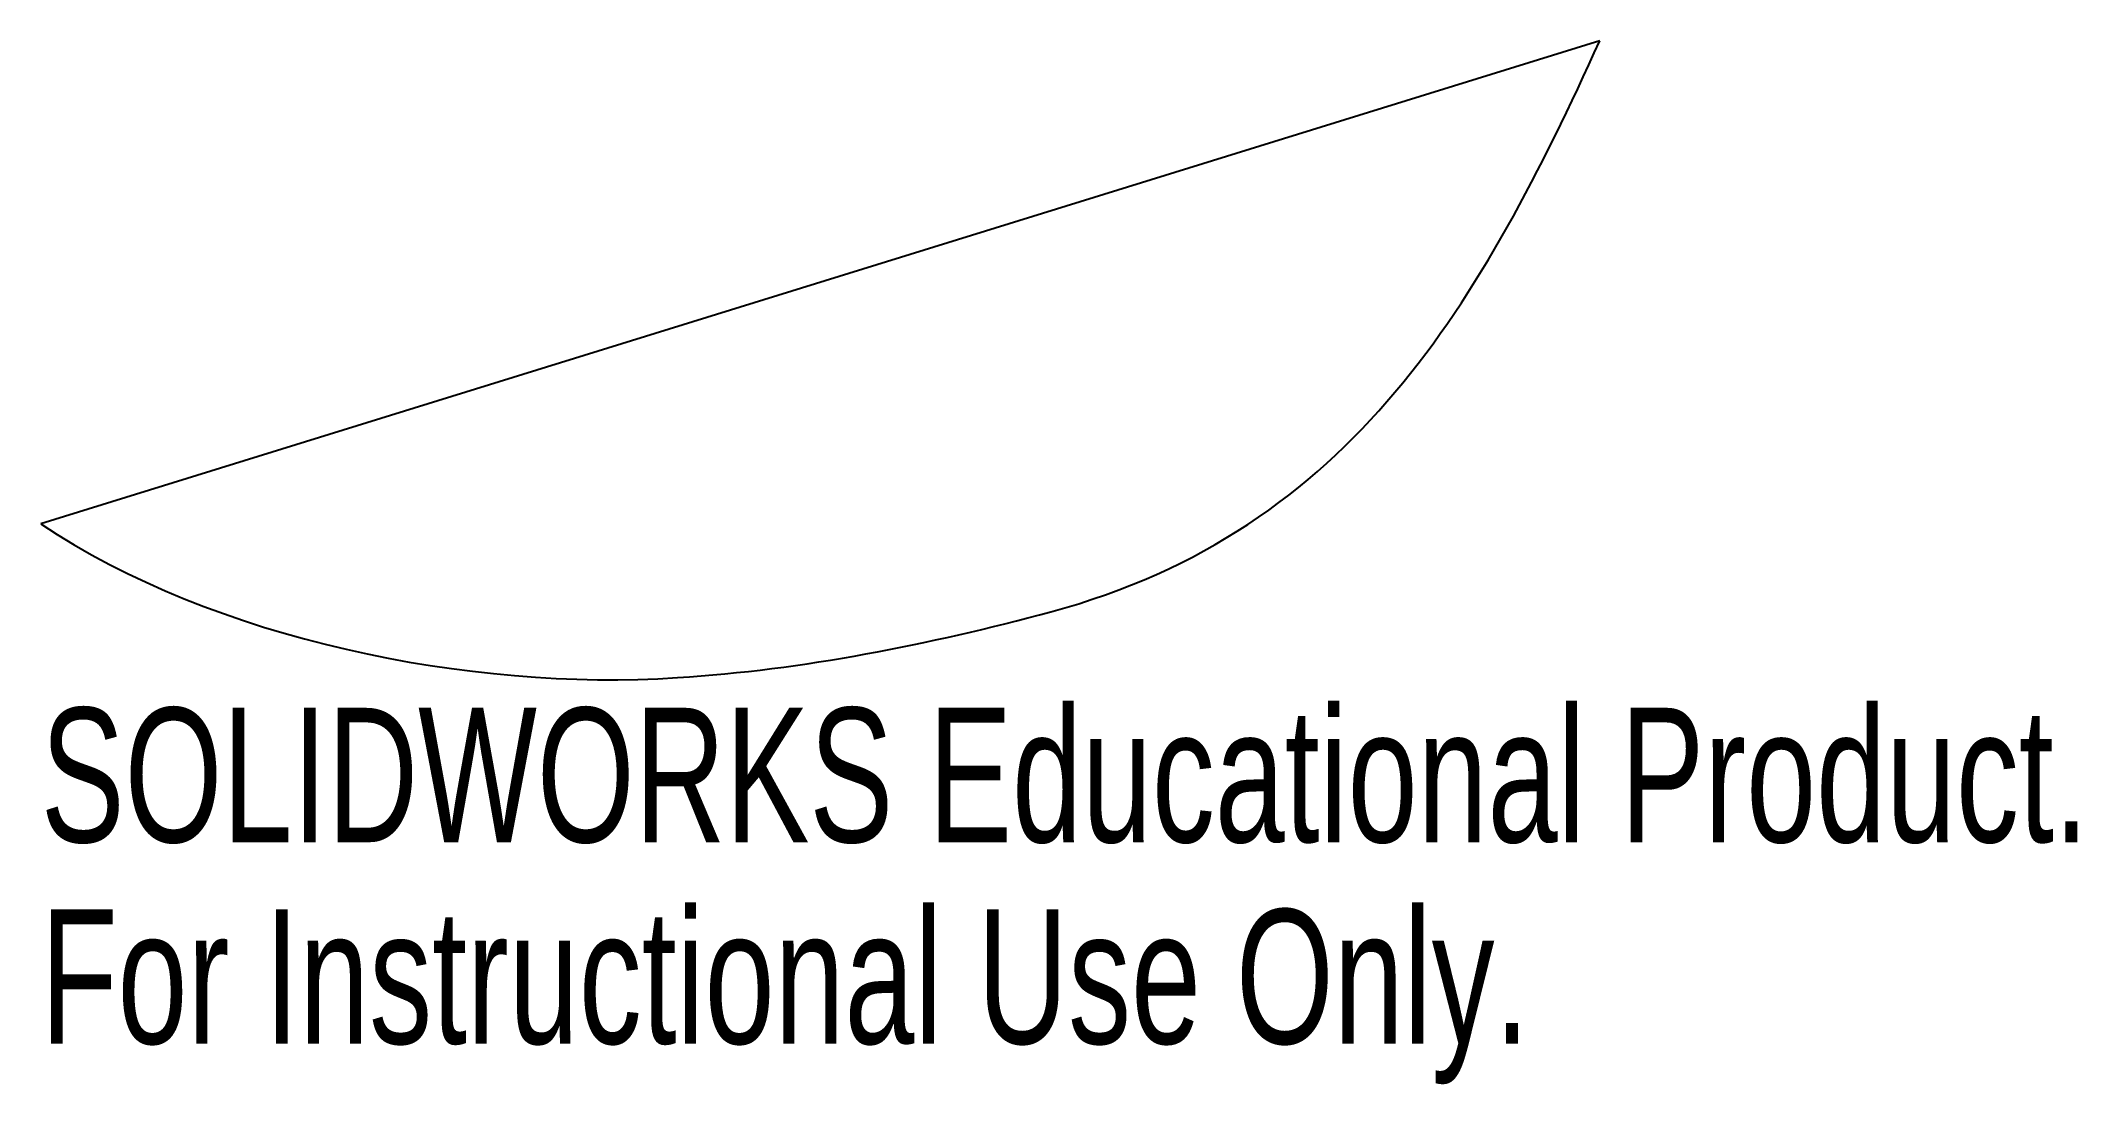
# Model space of a CAD drawing. Header units: inches. Extents: x 9.08 to 11.97, y -0.79 to 0.68.
import ezdxf

# ---------------------------------------------------------------- set-up
doc = ezdxf.new("R2010")
doc.units = ezdxf.units.IN
doc.header["$MEASUREMENT"] = 0
doc.styles.add('SLDTEXTSTYLE0', font='TXT', dxfattribs={"width": 0.7})

msp = doc.modelspace()

# ---------------------------------------------------------------- linework, layer by layer
at = {"color": 7, "linetype": 'Continuous', "lineweight": 25}
msp.add_line((11.2902, 0.6843), (9.0819, 0), dxfattribs=at)
msp.add_open_spline([(9.0819, 0), (9.328, -0.1641), (9.6887, -0.2368), (9.9839, -0.2177), (10.1625, -0.2062), (10.3398, -0.1709), (10.5126, -0.1244), (10.9415, -0.0089), (11.1243, 0.3194), (11.2902, 0.6843)], degree=3, knots=[0, 0, 0, 0, 1, 1, 1, 2, 2, 2, 3, 3, 3, 3], dxfattribs=at)

# ---------------------------------------------------------------- texts
at = {"color": 7, "linetype": 'Continuous', "char_height": 0.1903, "attachment_point": 1, "style": 'SLDTEXTSTYLE0'}
for s, insert in [('SOLIDWORKS Educational Product.', (9.0819, -0.2604)), ('For Instructional Use Only.', (9.0819, -0.5458))]:
    msp.add_mtext(s, dxfattribs=dict(at, insert=insert))

doc.saveas('drawing.dxf')
